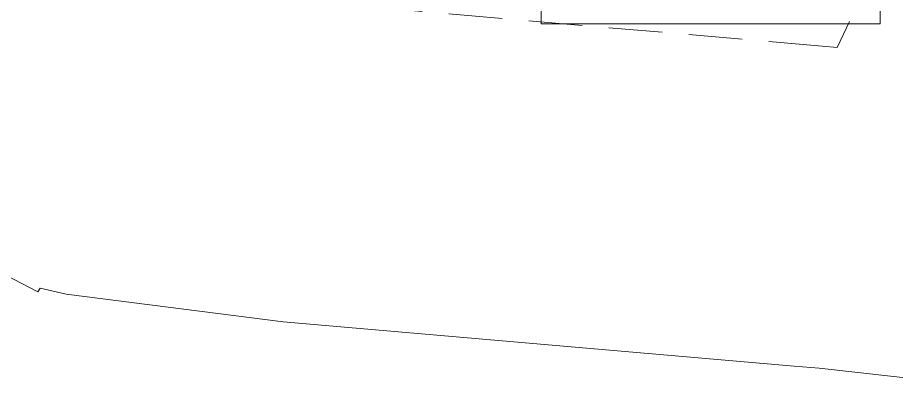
# Model space of a CAD drawing. Header units: inches. Extents: x 27644242 to 29761523, y -859349 to 216979.
# Drawn here: x 29221717 to 29234032, y -571794 to -566556 of the extents above; entities that cross this region are included whole.
import ezdxf

# ---------------------------------------------------------------- set-up
doc = ezdxf.new("R2010")
doc.units = ezdxf.units.IN
doc.header["$MEASUREMENT"] = 0
for name, pattern in [('01-Xref Col Podium Lvl-1$0$HIDDEN', [0.375, 0.25, -0.125]), ('DASHED2', [0.375, 0.25, -0.125]), ('HIDDEN', [0.375, 0.25, -0.125])]:
    doc.linetypes.add(name, pattern=pattern)
for name, color, linetype, lineweight in [('AHC-A-DUCT', 14, 'HIDDEN', 5), ('ELEVATION', 40, 'Continuous', 13), ('RVA Site Boundary', 17, 'Continuous', 15)]:
    doc.layers.add(name, color=color, linetype=linetype, lineweight=lineweight)

# ---------------------------------------------------------------- blocks, each defined once
blk = doc.blocks.new('SALE 5')
at = {"layer": 'ELEVATION', "ltscale": 500, "elevation": 0}
blk.add_lwpolyline([(2887, -2349), (2887, -3549), (7637, -3549), (7637, -2349)], dxfattribs=at)

msp = doc.modelspace()

# ---------------------------------------------------------------- linework, layer by layer
at = {"layer": 'RVA Site Boundary', "ltscale": 500}
msp.add_lwpolyline([(29235650, -547828.6), (29236936.3, -552631.2), (29237628.5, -555145.8), (29236288.6, -557616.4), (29238159.8, -559375.8), (29238390, -566536.3), (29235896.3, -571794.3), (29235702.8, -571778.4), (29232949.1, -571470.4), (29232600.4, -571440.1), (29225439.6, -570818.2), (29222398.6, -570429.5), (29222032.4, -570345.6), (29222002.6, -570397.7), (29221552.1, -570164.4), (29220755.1, -569537.6), (29219891.9, -568934.2), (29219779.1, -568347.4), (29219641.8, -568322), (29219282.4, -568255.6), (29211264.3, -566309.2), (29206650.9, -567788.7), (29204804, -568271.1)], dxfattribs=at)

# ---------------------------------------------------------------- next in the draw order: block references
at = {"layer": 'AHC-A-DUCT', "linetype": 'DASHED2', "ltscale": 1000}
msp.add_blockref('SALE 5', (29226167.6, -563093.3, 0), dxfattribs=at)

# ---------------------------------------------------------------- next in the draw order: linework, layer by layer
at = {"layer": 'RVA Site Boundary', "color": 252, "linetype": '01-Xref Col Podium Lvl-1$0$HIDDEN', "ltscale": 3000}
msp.add_lwpolyline([(29231312, -549025.5), (29232593.5, -553810.5), (29232809, -554593.2), (29230679.7, -558519.2), (29233721.9, -561379.8), (29233857.3, -565592.2), (29233201.3, -566975.4), (29232989.8, -566957), (29225919.7, -566343), (29223927.3, -566088.3), (29223618.3, -564480.6), (29220459.5, -563897), (29220222.7, -563853.2), (29211095.5, -561637.6), (29205394.3, -563466), (29204079.9, -563809.2), (29198121.3, -563642.6), (29192206.9, -563837.4), (29191488.7, -563902.8), (29184187.3, -564319.7)], dxfattribs=at)

doc.saveas('drawing.dxf')
